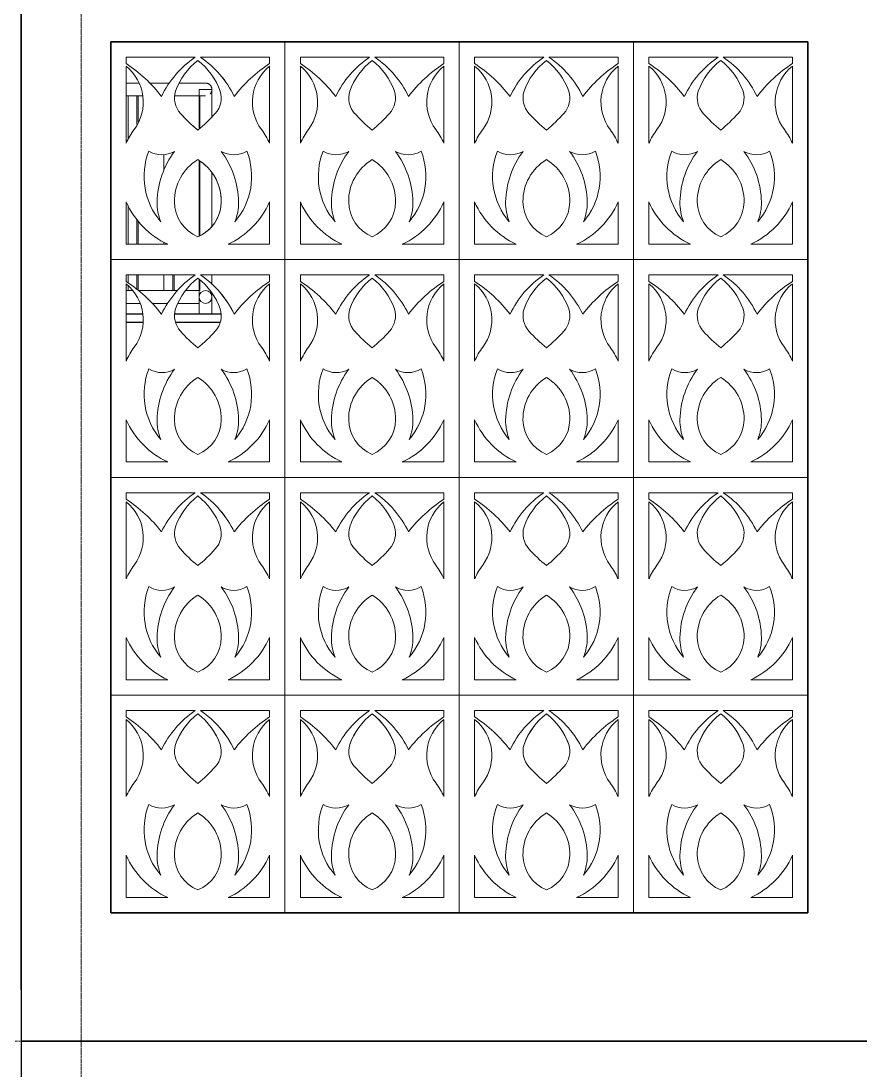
# Model space of a CAD drawing. Header units: millimetres. Extents: x -187664 to 435448, y -313239 to 299894.
# Drawn here: x 101533 to 104810, y -286814 to -282716 of the extents above; entities that cross this region are included whole.
import ezdxf

# ---------------------------------------------------------------- set-up
doc = ezdxf.new("R2010")
doc.units = ezdxf.units.MM
doc.linetypes.add('Centre', pattern=[31.75, 6.35, -4.7625, 15.875, -4.7625])
doc.linetypes.add('DPA_Grid _ Level 100', pattern=[10, 5.5, -1.6, 1.3, -1.6])
for name, color, linetype, lineweight in [('A-DETL', 7, 'Continuous', 70), ('A-FLOR-E', 7, 'Continuous', 35), ('A-FLOR-HRAL', 7, 'Continuous', 25), ('A-FLOR-LEVL', 7, 'Continuous', 35), ('A-GLAZ-CURT', 7, 'Continuous', 9), ('S-GRID', 7, 'Continuous', 0), ('S-STRS-E', 7, 'Continuous', 25), ('WALL-E', 7, 'Continuous', 35)]:
    doc.layers.add(name, color=color, linetype=linetype, lineweight=lineweight)

# ---------------------------------------------------------------- blocks, each defined once
blk = doc.blocks.new('CP_Facade_FeaturePanel - FeaturePanel-8936432-2120-01 ENTRANCE 1 SECTION A')
at = {"layer": 'A-GLAZ-CURT', "color": 7}
for p, q in [((-878647.4, 111100), (-879327.4, 111100)), ((-879327.4, 111100), (-879327.4, 110250)), ((-879327.4, 110250), (-879327.4, 111100)), ((-879327.4, 111100), (-878647.4, 111100)), ((-878647.4, 110250), (-878647.4, 111100)), ((-878647.4, 111100), (-878647.4, 110250)), ((-879267.4, 111015), (-879267.4, 111040)), ((-879267.4, 111040), (-878997.4, 111040)), ((-878997.4, 111040), (-879267.4, 111040)), ((-879267.4, 111040), (-879267.4, 111015)), ((-878977.4, 111040), (-878707.4, 111040)), ((-878707.4, 111040), (-878977.4, 111040)), ((-878707.4, 111040), (-878707.4, 111015)), ((-878707.4, 111015), (-878707.4, 111040)), ((-879267.4, 110703.8), (-879267.4, 111005)), ((-879267.4, 111005), (-879267.4, 110703.8)), ((-878707.4, 111005), (-878707.4, 110703.8)), ((-878707.4, 110703.8), (-878707.4, 111005)), ((-879267.4, 110310), (-879267.4, 110475)), ((-879267.4, 110475), (-879267.4, 110310)), ((-878707.4, 110475), (-878707.4, 110310)), ((-878707.4, 110310), (-878707.4, 110475)), ((-879105.1, 110310), (-879267.4, 110310)), ((-879267.4, 110310), (-879105.1, 110310)), ((-878707.4, 110310), (-878869.7, 110310)), ((-878869.7, 110310), (-878707.4, 110310)), ((-879327.4, 110250), (-878647.4, 110250)), ((-878647.4, 110250), (-879327.4, 110250))]:
    blk.add_line(p, q, dxfattribs=at)
for centre, radius, start, end in [((-878783.1, 110722.3), 383.2, 123.9981, 154.5541), ((-878783.1, 110722.3), 383.2, 123.9981, 154.5541), ((-878824.6, 110817.3), 265.8, 127.7601, 160.2399), ((-878824.6, 110817.3), 265.8, 127.7601, 160.1388), ((-879150.1, 110817.3), 265.8, 19.7601, 52.2399), ((-879150.1, 110817.3), 265.8, 19.8612, 52.2399), ((-879191.6, 110722.3), 383.2, 25.4459, 56.0019), ((-879191.6, 110722.3), 383.2, 25.4459, 56.0019), ((-879574.1, 110545.2), 561, 37.5261, 56.8621), ((-879574.1, 110545.2), 561, 37.5261, 56.8621), ((-879380, 110865), 179.7, 323.3195, 51.1914), ((-879380, 110865), 179.7, 323.3195, 51.1914), ((-878400.7, 110545.2), 561, 123.1379, 142.4739), ((-878400.7, 110545.2), 561, 123.1379, 142.4739), ((-878594.8, 110865), 179.7, 128.8086, 216.6805), ((-878594.8, 110865), 179.7, 128.8086, 216.6805), ((-878987.9, 110881), 90.7, 163.2297, 221.8239), ((-878987.9, 110881), 90.7, 163.2297, 221.8239), ((-878986.8, 110881), 90.7, 318.1761, 16.7703), ((-878986.8, 110881), 90.7, 318.1761, 16.7703), ((-878617.3, 111212.6), 588, 221.8239, 230.9994), ((-878617.3, 111212.6), 588, 221.8239, 230.9994), ((-879357.4, 111212.6), 588, 309.0006, 318.1761), ((-879357.4, 111212.6), 588, 309.0006, 318.1761), ((-879010, 110589.4), 281.7, 143.3195, 156.0312), ((-879010, 110589.4), 281.7, 143.3195, 156.0312), ((-878964.8, 110589.4), 281.7, 23.9688, 36.6805), ((-878964.8, 110589.4), 281.7, 23.9688, 36.6805), ((-878926.2, 110574.1), 271.1, 158.5051, 220.5829), ((-878926.2, 110574.1), 271.1, 158.5051, 220.5829), ((-879127.4, 110755.7), 96.8, 238.2187, 300.5888), ((-879127.4, 110755.7), 96.8, 238.2187, 300.5888), ((-878806.9, 110468.1), 339.5, 143.0177, 178.8347), ((-878806.9, 110468.1), 339.5, 143.0177, 178.8347), ((-878847.4, 110755.7), 96.8, 239.4112, 301.7813), ((-878847.4, 110755.7), 96.8, 239.4112, 301.7813), ((-879167.8, 110468.1), 339.5, 1.1653, 36.9823), ((-879167.8, 110468.1), 339.5, 1.1653, 36.9823), ((-879048.6, 110574.1), 271.1, 319.4171, 21.4949), ((-879048.6, 110574.1), 271.1, 319.4171, 21.4949), ((-878890.1, 110478.2), 188.8, 121.0217, 180.9783), ((-878890.1, 110478.2), 188.8, 121.0217, 180.9783), ((-879084.7, 110478.2), 188.8, 359.0217, 58.9783), ((-879084.7, 110478.2), 188.8, 359.0217, 58.9783), ((-878966.2, 110608.9), 329.6, 203.9688, 245.0817), ((-878966.2, 110608.9), 329.6, 203.9688, 245.0817), ((-878952.1, 110471), 194.3, 178.8347, 202.1764), ((-878952.1, 110471), 194.3, 178.8347, 202.1764), ((-878928.8, 110477.6), 150.1, 180.9783, 247.0217), ((-878928.8, 110477.6), 150.1, 180.9783, 247.0217), ((-879046, 110477.6), 150.1, 292.9783, 359.0217), ((-879046, 110477.6), 150.1, 292.9783, 359.0217), ((-879008.5, 110608.9), 329.6, 294.9183, 336.0312), ((-879008.5, 110608.9), 329.6, 294.9183, 336.0312), ((-879022.6, 110471), 194.3, 337.8236, 1.1653), ((-879022.6, 110471), 194.3, 337.8236, 1.1653)]:
    blk.add_arc(centre, radius, start, end, dxfattribs=at)
blk = doc.blocks.new('CP_Facade_FeaturePanel - FeaturePanel-V155-2120-01 ENTRANCE 1 SECTION A')
at = {"layer": 'A-GLAZ-CURT', "color": 7}
for p, q in [((-880687.4, 111100), (-881367.4, 111100)), ((-881367.4, 111100), (-881367.4, 110250)), ((-881367.4, 110250), (-881367.4, 111100)), ((-881367.4, 111100), (-880687.4, 111100)), ((-880687.4, 110250), (-880687.4, 111100)), ((-880687.4, 111100), (-880687.4, 110250)), ((-881307.4, 111015), (-881307.4, 111040)), ((-881307.4, 111040), (-881037.4, 111040)), ((-881037.4, 111040), (-881307.4, 111040)), ((-881307.4, 111040), (-881307.4, 111015)), ((-881017.4, 111040), (-880747.4, 111040)), ((-880747.4, 111040), (-881017.4, 111040)), ((-880747.4, 111040), (-880747.4, 111015)), ((-880747.4, 111015), (-880747.4, 111040)), ((-881307.4, 110703.8), (-881307.4, 111005)), ((-881307.4, 111005), (-881307.4, 110703.8)), ((-880747.4, 111005), (-880747.4, 110703.8)), ((-880747.4, 110703.8), (-880747.4, 111005)), ((-881307.4, 110310), (-881307.4, 110475)), ((-881307.4, 110475), (-881307.4, 110310)), ((-880747.4, 110475), (-880747.4, 110310)), ((-880747.4, 110310), (-880747.4, 110475)), ((-881145.1, 110310), (-881307.4, 110310)), ((-881307.4, 110310), (-881145.1, 110310)), ((-880747.4, 110310), (-880909.7, 110310)), ((-880909.7, 110310), (-880747.4, 110310)), ((-881367.4, 110250), (-880687.4, 110250)), ((-880687.4, 110250), (-881367.4, 110250))]:
    blk.add_line(p, q, dxfattribs=at)
for centre, radius, start, end in [((-880823.1, 110722.3), 383.2, 123.9981, 154.5541), ((-880823.1, 110722.3), 383.2, 123.9981, 154.5541), ((-880864.6, 110817.3), 265.8, 127.7601, 160.2399), ((-880864.6, 110817.3), 265.8, 127.7601, 160.1388), ((-881190.1, 110817.3), 265.8, 19.7601, 52.2399), ((-881190.1, 110817.3), 265.8, 19.8612, 52.2399), ((-881231.6, 110722.3), 383.2, 25.4459, 56.0019), ((-881231.6, 110722.3), 383.2, 25.4917, 56.0019), ((-881614.1, 110545.2), 561, 37.5261, 56.8621), ((-881614.1, 110545.2), 561, 37.5261, 56.8621), ((-881420, 110865), 179.7, 323.3195, 51.1914), ((-881420, 110865), 179.7, 323.3195, 51.1914), ((-880440.7, 110545.2), 561, 123.1379, 142.4739), ((-880440.7, 110545.2), 561, 123.1379, 142.4739), ((-880634.8, 110865), 179.7, 128.8086, 216.6805), ((-880634.8, 110865), 179.7, 128.8086, 216.6805), ((-881027.9, 110881), 90.7, 163.2297, 221.8239), ((-881027.9, 110881), 90.7, 163.2297, 221.8239), ((-881026.8, 110881), 90.7, 318.1761, 16.7703), ((-881026.8, 110881), 90.7, 318.1761, 16.7703), ((-880657.3, 111212.6), 588, 221.8239, 230.9994), ((-880657.3, 111212.6), 588, 221.8239, 230.9994), ((-881397.4, 111212.6), 588, 309.0006, 318.1761), ((-881397.4, 111212.6), 588, 309.0006, 318.1761), ((-881050, 110589.4), 281.7, 143.3195, 156.0312), ((-881050, 110589.4), 281.7, 143.3195, 156.0312), ((-881004.8, 110589.4), 281.7, 23.9688, 36.6805), ((-881004.8, 110589.4), 281.7, 23.9688, 36.6805), ((-880966.2, 110574.1), 271.1, 158.5051, 220.5829), ((-880966.2, 110574.1), 271.1, 158.5051, 220.5829), ((-881167.4, 110755.7), 96.8, 238.2187, 300.5888), ((-881167.4, 110755.7), 96.8, 238.2187, 300.5888), ((-880846.9, 110468.1), 339.5, 143.0177, 178.8347), ((-880846.9, 110468.1), 339.5, 143.0177, 178.8347), ((-880887.4, 110755.7), 96.8, 239.4112, 301.7813), ((-880887.4, 110755.7), 96.8, 239.4112, 301.7813), ((-881207.8, 110468.1), 339.5, 1.1653, 36.9823), ((-881207.8, 110468.1), 339.5, 1.1653, 36.9823), ((-881088.6, 110574.1), 271.1, 319.4171, 21.4949), ((-881088.6, 110574.1), 271.1, 319.4171, 21.4949), ((-880930.1, 110478.2), 188.8, 121.0217, 180.9783), ((-880930.1, 110478.2), 188.8, 121.0217, 180.9783), ((-881124.7, 110478.2), 188.8, 359.0217, 58.9783), ((-881124.7, 110478.2), 188.8, 359.0217, 58.9783), ((-881006.2, 110608.9), 329.6, 203.9688, 245.0817), ((-881006.2, 110608.9), 329.6, 203.9688, 245.0817), ((-880992.1, 110471), 194.3, 178.8347, 202.1764), ((-880992.1, 110471), 194.3, 178.8347, 202.1764), ((-880968.8, 110477.6), 150.1, 180.9783, 247.0217), ((-880968.8, 110477.6), 150.1, 180.9783, 247.0217), ((-881086, 110477.6), 150.1, 292.9783, 359.0217), ((-881086, 110477.6), 150.1, 292.9783, 359.0217), ((-881048.5, 110608.9), 329.6, 294.9183, 336.0312), ((-881048.5, 110608.9), 329.6, 294.9183, 336.0312), ((-881062.6, 110471), 194.3, 337.8236, 1.1653), ((-881062.6, 110471), 194.3, 337.8236, 1.1653)]:
    blk.add_arc(centre, radius, start, end, dxfattribs=at)
blk = doc.blocks.new('CP_Facade_FeaturePanel - FeaturePanel-V156-2120-01 ENTRANCE 1 SECTION A')
at = {"layer": 'A-GLAZ-CURT', "color": 7}
for p, q in [((-878647.4, 111950), (-879327.4, 111950)), ((-879327.4, 111950), (-879327.4, 111100)), ((-879327.4, 111100), (-879327.4, 111950)), ((-879327.4, 111950), (-878647.4, 111950)), ((-878647.4, 111100), (-878647.4, 111950)), ((-878647.4, 111950), (-878647.4, 111100)), ((-879267.4, 111865), (-879267.4, 111890)), ((-879267.4, 111890), (-878997.4, 111890)), ((-878997.4, 111890), (-879267.4, 111890)), ((-879267.4, 111890), (-879267.4, 111865)), ((-878977.4, 111890), (-878707.4, 111890)), ((-878707.4, 111890), (-878977.4, 111890)), ((-878707.4, 111890), (-878707.4, 111865)), ((-878707.4, 111865), (-878707.4, 111890)), ((-879267.4, 111553.8), (-879267.4, 111855)), ((-879267.4, 111855), (-879267.4, 111553.8)), ((-878707.4, 111855), (-878707.4, 111553.8)), ((-878707.4, 111553.8), (-878707.4, 111855)), ((-879267.4, 111160), (-879267.4, 111325)), ((-879267.4, 111325), (-879267.4, 111160)), ((-878707.4, 111325), (-878707.4, 111160)), ((-878707.4, 111160), (-878707.4, 111325)), ((-879105.1, 111160), (-879267.4, 111160)), ((-879267.4, 111160), (-879105.1, 111160)), ((-878707.4, 111160), (-878869.7, 111160)), ((-878869.7, 111160), (-878707.4, 111160)), ((-879327.4, 111100), (-878647.4, 111100)), ((-878647.4, 111100), (-879327.4, 111100))]:
    blk.add_line(p, q, dxfattribs=at)
for centre, radius, start, end in [((-878783.1, 111572.3), 383.2, 123.9981, 154.5541), ((-878783.1, 111572.3), 383.2, 123.9981, 154.5541), ((-879191.6, 111572.3), 383.2, 25.4459, 56.0019), ((-879191.6, 111572.3), 383.2, 25.4459, 56.0019), ((-879574.1, 111395.2), 561, 37.5261, 56.8621), ((-879574.1, 111395.2), 561, 37.5261, 56.8621), ((-879380, 111715), 179.7, 323.3195, 51.1914), ((-879380, 111715), 179.7, 323.3195, 51.1914), ((-878824.6, 111667.3), 265.8, 127.7601, 160.2399), ((-878824.6, 111667.3), 265.8, 127.7601, 160.2399), ((-879150.1, 111667.3), 265.8, 19.7601, 52.2399), ((-879150.1, 111667.3), 265.8, 19.7601, 52.2399), ((-878400.7, 111395.2), 561, 123.1379, 142.4739), ((-878400.7, 111395.2), 561, 123.1379, 142.4739), ((-878594.8, 111715), 179.7, 128.8086, 216.6805), ((-878594.8, 111715), 179.7, 128.8086, 216.6805), ((-878987.9, 111731), 90.7, 163.2297, 221.8239), ((-878987.9, 111731), 90.7, 163.2297, 221.8239), ((-878986.8, 111731), 90.7, 318.1761, 16.7703), ((-878986.8, 111731), 90.7, 318.1761, 16.7703), ((-878617.3, 112062.6), 588, 221.8239, 230.9994), ((-878617.3, 112062.6), 588, 221.8239, 230.9994), ((-879357.4, 112062.6), 588, 309.0006, 318.1761), ((-879357.4, 112062.6), 588, 309.0006, 318.1761), ((-879010, 111439.4), 281.7, 143.3195, 156.0312), ((-879010, 111439.4), 281.7, 143.3195, 156.0312), ((-878964.8, 111439.4), 281.7, 23.9688, 36.6805), ((-878964.8, 111439.4), 281.7, 23.9688, 36.6805), ((-878926.2, 111424.1), 271.1, 158.5051, 220.5829), ((-878926.2, 111424.1), 271.1, 158.5051, 220.5829), ((-879127.4, 111605.7), 96.8, 238.2187, 300.5888), ((-879127.4, 111605.7), 96.8, 238.2187, 300.5888), ((-878806.9, 111318.1), 339.5, 143.0177, 178.8347), ((-878806.9, 111318.1), 339.5, 143.0177, 178.8347), ((-878847.4, 111605.7), 96.8, 239.4112, 301.7813), ((-878847.4, 111605.7), 96.8, 239.4112, 301.7813), ((-879167.8, 111318.1), 339.5, 1.1653, 36.9823), ((-879167.8, 111318.1), 339.5, 1.1653, 36.9823), ((-879048.6, 111424.1), 271.1, 319.4171, 21.4949), ((-879048.6, 111424.1), 271.1, 319.4171, 21.4949), ((-878890.1, 111328.2), 188.8, 121.0217, 180.9783), ((-878890.1, 111328.2), 188.8, 121.0217, 180.9783), ((-879084.7, 111328.2), 188.8, 359.0217, 58.9783), ((-879084.7, 111328.2), 188.8, 359.0217, 58.9783), ((-878966.2, 111458.9), 329.6, 203.9688, 245.0817), ((-878966.2, 111458.9), 329.6, 203.9688, 245.0817), ((-878952.1, 111321), 194.3, 178.8347, 202.1764), ((-878952.1, 111321), 194.3, 178.8347, 202.1764), ((-878928.8, 111327.6), 150.1, 180.9783, 247.0217), ((-878928.8, 111327.6), 150.1, 180.9783, 247.0217), ((-879046, 111327.6), 150.1, 292.9783, 359.0217), ((-879046, 111327.6), 150.1, 292.9783, 359.0217), ((-879008.5, 111458.9), 329.6, 294.9183, 336.0312), ((-879008.5, 111458.9), 329.6, 294.9183, 336.0312), ((-879022.6, 111321), 194.3, 337.8236, 1.1653), ((-879022.6, 111321), 194.3, 337.8236, 1.1653)]:
    blk.add_arc(centre, radius, start, end, dxfattribs=at)
blk = doc.blocks.new('CP_Facade_FeaturePanel - FeaturePanel-V157-2120-01 ENTRANCE 1 SECTION A')
at = {"layer": 'A-GLAZ-CURT', "color": 7}
for p, q in [((-880687.4, 111950), (-881367.4, 111950)), ((-881367.4, 111950), (-881367.4, 111100)), ((-881367.4, 111100), (-881367.4, 111950)), ((-881367.4, 111950), (-880687.4, 111950)), ((-880687.4, 111100), (-880687.4, 111950)), ((-880687.4, 111950), (-880687.4, 111100)), ((-881307.4, 111865), (-881307.4, 111890)), ((-881307.4, 111890), (-881037.4, 111890)), ((-881037.4, 111890), (-881307.4, 111890)), ((-881307.4, 111890), (-881307.4, 111865)), ((-881017.4, 111890), (-880747.4, 111890)), ((-880747.4, 111890), (-881017.4, 111890)), ((-880747.4, 111890), (-880747.4, 111865)), ((-880747.4, 111865), (-880747.4, 111890)), ((-881307.4, 111553.8), (-881307.4, 111855)), ((-881307.4, 111855), (-881307.4, 111553.8)), ((-880747.4, 111855), (-880747.4, 111553.8)), ((-880747.4, 111553.8), (-880747.4, 111855)), ((-881307.4, 111160), (-881307.4, 111325)), ((-881307.4, 111325), (-881307.4, 111160)), ((-880747.4, 111325), (-880747.4, 111160)), ((-880747.4, 111160), (-880747.4, 111325)), ((-881145.1, 111160), (-881307.4, 111160)), ((-881307.4, 111160), (-881145.1, 111160)), ((-880747.4, 111160), (-880909.7, 111160)), ((-880909.7, 111160), (-880747.4, 111160)), ((-881367.4, 111100), (-880687.4, 111100)), ((-880687.4, 111100), (-881367.4, 111100))]:
    blk.add_line(p, q, dxfattribs=at)
for centre, radius, start, end in [((-880823.1, 111572.3), 383.2, 123.9981, 154.5541), ((-880823.1, 111572.3), 383.2, 123.9981, 154.5541), ((-881231.6, 111572.3), 383.2, 25.4459, 56.0019), ((-881231.6, 111572.3), 383.2, 25.4917, 56.0019), ((-881614.1, 111395.2), 561, 37.5261, 56.8621), ((-881614.1, 111395.2), 561, 37.5261, 56.8621), ((-881420, 111715), 179.7, 323.3195, 51.1914), ((-881420, 111715), 179.7, 323.3195, 51.1914), ((-880864.6, 111667.3), 265.8, 127.7601, 160.2399), ((-880864.6, 111667.3), 265.8, 127.7601, 160.2399), ((-881190.1, 111667.3), 265.8, 19.7601, 52.2399), ((-881190.1, 111667.3), 265.8, 19.7601, 52.2399), ((-880440.7, 111395.2), 561, 123.1379, 142.4739), ((-880440.7, 111395.2), 561, 123.1379, 142.4739), ((-880634.8, 111715), 179.7, 128.8086, 216.6805), ((-880634.8, 111715), 179.7, 128.8086, 216.6805), ((-881027.9, 111731), 90.7, 163.2297, 221.8239), ((-881027.9, 111731), 90.7, 163.2297, 221.8239), ((-881026.8, 111731), 90.7, 318.1761, 16.7703), ((-881026.8, 111731), 90.7, 318.1761, 16.7703), ((-880657.3, 112062.6), 588, 221.8239, 230.9994), ((-880657.3, 112062.6), 588, 221.8239, 230.9994), ((-881397.4, 112062.6), 588, 309.0006, 318.1761), ((-881397.4, 112062.6), 588, 309.0006, 318.1761), ((-881050, 111439.4), 281.7, 143.3195, 156.0312), ((-881050, 111439.4), 281.7, 143.3195, 156.0312), ((-881004.8, 111439.4), 281.7, 23.9688, 36.6805), ((-881004.8, 111439.4), 281.7, 23.9688, 36.6805), ((-880966.2, 111424.1), 271.1, 158.5051, 220.5829), ((-880966.2, 111424.1), 271.1, 158.5051, 220.5829), ((-881167.4, 111605.7), 96.8, 238.2187, 300.5888), ((-881167.4, 111605.7), 96.8, 238.2187, 300.5888), ((-880846.9, 111318.1), 339.5, 143.0177, 178.8347), ((-880846.9, 111318.1), 339.5, 143.0177, 178.8347), ((-880887.4, 111605.7), 96.8, 239.4112, 301.7813), ((-880887.4, 111605.7), 96.8, 239.4112, 301.7813), ((-881207.8, 111318.1), 339.5, 1.1653, 36.9823), ((-881207.8, 111318.1), 339.5, 1.1653, 36.9823), ((-881088.6, 111424.1), 271.1, 319.4171, 21.4949), ((-881088.6, 111424.1), 271.1, 319.4171, 21.4949), ((-880930.1, 111328.2), 188.8, 121.0217, 180.9783), ((-880930.1, 111328.2), 188.8, 121.0217, 180.9783), ((-881124.7, 111328.2), 188.8, 359.0217, 58.9783), ((-881124.7, 111328.2), 188.8, 359.0217, 58.9783), ((-881006.2, 111458.9), 329.6, 203.9688, 245.0817), ((-881006.2, 111458.9), 329.6, 203.9688, 245.0817), ((-880992.1, 111321), 194.3, 178.8347, 202.1764), ((-880992.1, 111321), 194.3, 178.8347, 202.1764), ((-880968.8, 111327.6), 150.1, 180.9783, 247.0217), ((-880968.8, 111327.6), 150.1, 180.9783, 247.0217), ((-881086, 111327.6), 150.1, 292.9783, 359.0217), ((-881086, 111327.6), 150.1, 292.9783, 359.0217), ((-881048.5, 111458.9), 329.6, 294.9183, 336.0312), ((-881048.5, 111458.9), 329.6, 294.9183, 336.0312), ((-881062.6, 111321), 194.3, 337.8236, 1.1653), ((-881062.6, 111321), 194.3, 337.8236, 1.1653)]:
    blk.add_arc(centre, radius, start, end, dxfattribs=at)
blk = doc.blocks.new('CP_Facade_FeaturePanel - FeaturePanel-V158-2120-01 ENTRANCE 1 SECTION A')
at = {"layer": 'A-GLAZ-CURT', "color": 7}
for p, q in [((-880687.4, 113650), (-881367.4, 113650)), ((-881367.4, 113650), (-881367.4, 112800)), ((-881367.4, 112800), (-881367.4, 113650)), ((-881367.4, 113650), (-880687.4, 113650)), ((-880687.4, 112800), (-880687.4, 113650)), ((-880687.4, 113650), (-880687.4, 112800)), ((-881307.4, 113565), (-881307.4, 113590)), ((-881307.4, 113590), (-881037.4, 113590)), ((-881037.4, 113590), (-881307.4, 113590)), ((-881307.4, 113590), (-881307.4, 113565)), ((-881017.4, 113590), (-880747.4, 113590)), ((-880747.4, 113590), (-881017.4, 113590)), ((-880747.4, 113590), (-880747.4, 113565)), ((-880747.4, 113565), (-880747.4, 113590)), ((-881307.4, 113253.8), (-881307.4, 113555)), ((-881307.4, 113555), (-881307.4, 113253.8)), ((-880747.4, 113555), (-880747.4, 113253.8)), ((-880747.4, 113253.8), (-880747.4, 113555)), ((-881307.4, 112860), (-881307.4, 113025)), ((-881307.4, 113025), (-881307.4, 112860)), ((-880747.4, 113025), (-880747.4, 112860)), ((-880747.4, 112860), (-880747.4, 113025)), ((-881145.1, 112860), (-881307.4, 112860)), ((-881307.4, 112860), (-881145.1, 112860)), ((-880747.4, 112860), (-880909.7, 112860)), ((-880909.7, 112860), (-880747.4, 112860)), ((-881367.4, 112800), (-880687.4, 112800)), ((-880687.4, 112800), (-881367.4, 112800))]:
    blk.add_line(p, q, dxfattribs=at)
for centre, radius, start, end in [((-881614.1, 113095.2), 561, 37.5261, 56.8621), ((-881614.1, 113095.2), 561, 37.5261, 56.8621), ((-880823.1, 113272.3), 383.2, 123.9981, 154.5541), ((-880823.1, 113272.3), 383.2, 123.9981, 154.5541), ((-880864.6, 113367.3), 265.8, 127.7601, 160.2399), ((-880864.6, 113367.3), 265.8, 127.7601, 160.2399), ((-881190.1, 113367.3), 265.8, 19.7601, 52.2399), ((-881190.1, 113367.3), 265.8, 19.7601, 52.2399), ((-881231.6, 113272.3), 383.2, 25.4459, 56.0019), ((-881231.6, 113272.3), 383.2, 25.4917, 56.0019), ((-880440.7, 113095.2), 561, 123.1379, 142.4739), ((-880440.7, 113095.2), 561, 123.1379, 142.4739), ((-881420, 113415), 179.7, 323.3195, 51.1914), ((-881420, 113415), 179.7, 323.3195, 51.1914), ((-880634.8, 113415), 179.7, 128.8086, 216.6805), ((-880634.8, 113415), 179.7, 128.8086, 216.6805), ((-881027.9, 113431), 90.7, 163.2297, 221.8239), ((-881027.9, 113431), 90.7, 163.2297, 221.8239), ((-881026.8, 113431), 90.7, 318.1761, 16.7703), ((-881026.8, 113431), 90.7, 318.1761, 16.7703), ((-880657.3, 113762.6), 588, 221.8239, 230.9994), ((-880657.3, 113762.6), 588, 221.8239, 226.4117), ((-881397.4, 113762.6), 588, 309.0006, 318.1761), ((-881397.4, 113762.6), 588, 309.0006, 318.1761), ((-880657.3, 113762.6), 588, 226.5621, 230.9994), ((-881050, 113139.4), 281.7, 143.3195, 156.0312), ((-881050, 113139.4), 281.7, 143.3195, 156.0312), ((-881004.8, 113139.4), 281.7, 23.9688, 36.6805), ((-881004.8, 113139.4), 281.7, 23.9688, 36.6805), ((-880966.2, 113124.1), 271.1, 158.5051, 220.5829), ((-880966.2, 113124.1), 271.1, 158.5051, 220.5829), ((-881167.4, 113305.7), 96.8, 238.2187, 300.5888), ((-881167.4, 113305.7), 96.8, 238.2187, 300.5888), ((-880846.9, 113018.1), 339.5, 143.0177, 178.8347), ((-880846.9, 113018.1), 339.5, 143.0177, 178.8347), ((-880887.4, 113305.7), 96.8, 239.4112, 301.7813), ((-880887.4, 113305.7), 96.8, 239.4112, 301.7813), ((-881207.8, 113018.1), 339.5, 1.1653, 36.9823), ((-881207.8, 113018.1), 339.5, 1.1653, 36.9823), ((-881088.6, 113124.1), 271.1, 319.4171, 21.4949), ((-881088.6, 113124.1), 271.1, 319.4171, 21.4949), ((-880930.1, 113028.2), 188.8, 121.0217, 180.9783), ((-880930.1, 113028.2), 188.8, 121.0217, 180.9783), ((-881124.7, 113028.2), 188.8, 359.0217, 58.9783), ((-881124.7, 113028.2), 188.8, 43.812, 58.9783), ((-881124.7, 113028.2), 188.8, 359.0217, 43.4842), ((-881006.2, 113158.9), 329.6, 203.9688, 245.0817), ((-881006.2, 113158.9), 329.6, 203.9688, 245.0817), ((-880992.1, 113021), 194.3, 178.8347, 202.1764), ((-880992.1, 113021), 194.3, 178.8347, 202.1764), ((-880968.8, 113027.6), 150.1, 180.9783, 247.0217), ((-880968.8, 113027.6), 150.1, 180.9783, 247.0217), ((-881086, 113027.6), 150.1, 292.9783, 359.0217), ((-881086, 113027.6), 150.1, 306.2384, 359.0217), ((-881048.5, 113158.9), 329.6, 294.9183, 336.0312), ((-881048.5, 113158.9), 329.6, 294.9183, 336.0312), ((-881062.6, 113021), 194.3, 337.8236, 1.1653), ((-881062.6, 113021), 194.3, 337.8236, 1.1653), ((-881086, 113027.6), 150.1, 292.9783, 306.187)]:
    blk.add_arc(centre, radius, start, end, dxfattribs=at)
blk = doc.blocks.new('Railing - 35mm-17624093-2120-01 ENTRANCE 1 SECTION A')
at = {"layer": 'A-FLOR-HRAL', "color": 7, "lineweight": 9}
for p, q in [((-884062.4, 111997.4), (-884069.9, 112002.2)), ((-884069.9, 112002.2), (-884062.4, 111997.4)), ((-884044.9, 111986.2), (-884044.9, 111283.1))]:
    blk.add_line(p, q, dxfattribs=at)
at = {"layer": 'A-FLOR-HRAL', "color": 7, "lineweight": 9, "flags": 128}
blk.add_lwpolyline([(-884062.4, 111997.4), (-884054.8, 111992.5), (-884048.7, 111988.7), (-884045.3, 111986.5), (-884048.7, 111988.7), (-884054.8, 111992.5), (-884062.4, 111997.4)], dxfattribs=at)
blk = doc.blocks.new('Railing - 35mm-V232-2120-01 ENTRANCE 1 SECTION A')
at = {"layer": 'A-FLOR-HRAL', "color": 7, "lineweight": 9}
for p, q in [((-883922.4, 111908.7), (-883930, 111913.5)), ((-883930, 111913.5), (-883922.4, 111908.7)), ((-883904.9, 111897.5), (-883904.9, 111371.9)), ((-883904.9, 111312.7), (-883904.9, 111169.4)), ((-883939.9, 111169.4), (-883939.9, 111290.5))]:
    blk.add_line(p, q, dxfattribs=at)
at = {"layer": 'A-FLOR-HRAL', "color": 7, "lineweight": 9, "flags": 128}
blk.add_lwpolyline([(-883922.4, 111908.7), (-883914.8, 111903.8), (-883908.7, 111899.9), (-883905.3, 111897.8), (-883908.7, 111899.9), (-883914.8, 111903.8), (-883922.4, 111908.7)], dxfattribs=at)
blk = doc.blocks.new('Railing - 35mm-V233-2120-01 ENTRANCE 1 SECTION A')
at = {"layer": 'A-FLOR-HRAL', "color": 7, "lineweight": 9}
for p, q in [((-883764.9, 111808.8), (-883764.9, 111460.6)), ((-883764.9, 111401.4), (-883764.9, 111346.9)), ((-883764.9, 111173.4), (-883764.9, 111058.1)), ((-883799.9, 111080.5), (-883799.9, 111134.4))]:
    blk.add_line(p, q, dxfattribs=at)
at = {"layer": 'A-FLOR-HRAL', "color": 7, "lineweight": 9, "flags": 128}
for points in [[(-883777.3, 111816.7), (-883774.8, 111815.1), (-883768.7, 111811.2), (-883765.3, 111809.1), (-883768.7, 111811.2), (-883774.8, 111815.1), (-883777.3, 111816.7)], [(-883782.4, 111069.3), (-883790, 111074.2), (-883796.1, 111078.1), (-883799.4, 111080.2), (-883796.1, 111078.1), (-883790, 111074.2), (-883782.4, 111069.3)], [(-883764.9, 111058.1), (-883765.3, 111058.4), (-883768.7, 111060.6), (-883774.8, 111064.5), (-883782.4, 111069.3)]]:
    blk.add_lwpolyline(points, dxfattribs=at)
blk = doc.blocks.new('Railing - 35mm-V234-2120-01 ENTRANCE 1 SECTION A')
at = {"layer": 'A-FLOR-HRAL', "color": 7, "lineweight": 9}
for p, q in [((-883642.4, 111731.3), (-883645.4, 111733.3)), ((-883645.4, 111733.3), (-883642.4, 111731.3)), ((-883624.9, 111720.1), (-883624.9, 111549.2)), ((-883624.9, 111490.1), (-883624.9, 111346.9)), ((-883659.9, 111346.9), (-883659.9, 111468)), ((-883659.9, 110991.8), (-883659.9, 111311.9)), ((-883624.9, 111311.9), (-883624.9, 110969.4))]:
    blk.add_line(p, q, dxfattribs=at)
at = {"layer": 'A-FLOR-HRAL', "color": 7, "lineweight": 9, "flags": 128}
for points in [[(-883642.4, 111731.3), (-883634.8, 111726.4), (-883628.7, 111722.5), (-883625.3, 111720.4), (-883628.7, 111722.5), (-883634.8, 111726.4), (-883642.4, 111731.3)], [(-883642.4, 110980.6), (-883650, 110985.5), (-883656.1, 110989.4), (-883659.4, 110991.5), (-883656.1, 110989.4), (-883650, 110985.5), (-883642.4, 110980.6)], [(-883624.9, 110969.4), (-883625.3, 110969.7), (-883628.7, 110971.9), (-883634.8, 110975.8), (-883642.4, 110980.6)]]:
    blk.add_lwpolyline(points, dxfattribs=at)
blk = doc.blocks.new('Railing - 35mm-V235-2120-01 ENTRANCE 1 SECTION A')
at = {"layer": 'A-FLOR-HRAL', "color": 7, "lineweight": 9}
for p, q in [((-883502.4, 111642.5), (-883505.4, 111644.6)), ((-883505.4, 111644.6), (-883502.4, 111642.5)), ((-883519.9, 111524.3), (-883519.9, 111556.7)), ((-883484.9, 111578.8), (-883484.9, 111524.3)), ((-883519.9, 111346.9), (-883519.9, 111489.6)), ((-883484.9, 111350.8), (-883484.9, 111346.9)), ((-883519.9, 110903.1), (-883519.9, 111311.9)), ((-883484.9, 111311.9), (-883484.9, 110880.7))]:
    blk.add_line(p, q, dxfattribs=at)
at = {"layer": 'A-FLOR-HRAL', "color": 7, "lineweight": 9, "flags": 128}
for points in [[(-883502.4, 111642.5), (-883494.8, 111637.7), (-883489.8, 111634.5)], [(-883489.8, 111634.5), (-883494.8, 111637.7), (-883502.4, 111642.5)], [(-883502.4, 110891.9), (-883510, 110896.7), (-883516.1, 110900.6), (-883519.4, 110902.8), (-883516.1, 110900.6), (-883510, 110896.7), (-883502.4, 110891.9)], [(-883484.9, 110880.7), (-883485.3, 110881), (-883488.7, 110883.1), (-883494.8, 110887), (-883502.4, 110891.9)]]:
    blk.add_lwpolyline(points, dxfattribs=at)
blk = doc.blocks.new('Railing - 35mm-V236-2120-01 ENTRANCE 1 SECTION A')
at = {"layer": 'A-FLOR-HRAL', "color": 7, "lineweight": 9}
for p, q in [((-883379.9, 111524.3), (-883379.9, 111565)), ((-883344.9, 111542.7), (-883344.9, 111524.3)), ((-883379.9, 110814.4), (-883379.9, 111489.3)), ((-883344.9, 111489.3), (-883344.9, 110792))]:
    blk.add_line(p, q, dxfattribs=at)
at = {"layer": 'A-FLOR-HRAL', "color": 7, "lineweight": 9, "flags": 128}
for points in [[(-883362.4, 111553.8), (-883370, 111558.7), (-883376.1, 111562.6), (-883379.4, 111564.7), (-883376.1, 111562.6), (-883370, 111558.7), (-883362.4, 111553.8)], [(-883362.4, 111553.8), (-883354.8, 111549), (-883348.7, 111545.1), (-883345.3, 111542.9), (-883348.7, 111545.1), (-883354.8, 111549), (-883362.4, 111553.8)], [(-883362.4, 110803.2), (-883370, 110808), (-883376.1, 110811.9), (-883379.4, 110814.1), (-883376.1, 110811.9), (-883370, 110808), (-883362.4, 110803.2)], [(-883344.9, 110792), (-883345.3, 110792.3), (-883348.7, 110794.4), (-883354.8, 110798.3), (-883362.4, 110803.2)]]:
    blk.add_lwpolyline(points, dxfattribs=at)
blk = doc.blocks.new('Railing - 35mm-V237-2120-01 ENTRANCE 1 SECTION A')
at = {"layer": 'A-FLOR-HRAL', "color": 7, "lineweight": 9}
for p, q in [((-883239.9, 110725.6), (-883239.9, 111476.3)), ((-883222.4, 111465.1), (-883229.8, 111469.9)), ((-883229.8, 110719.2), (-883222.4, 110714.5))]:
    blk.add_line(p, q, dxfattribs=at)
at = {"layer": 'A-FLOR-HRAL', "color": 7, "lineweight": 9, "flags": 128}
for points in [[(-883230, 111470), (-883236.1, 111473.9), (-883239.4, 111476), (-883236.1, 111473.9), (-883230, 111470), (-883222.4, 111465.1)], [(-883222.4, 111465.1), (-883214.8, 111460.3), (-883208.7, 111456.4)], [(-883208.7, 111456.4), (-883214.8, 111460.3), (-883222.4, 111465.1)], [(-883222.4, 110714.5), (-883230, 110719.3), (-883236.1, 110723.2), (-883239.4, 110725.4), (-883236.1, 110723.2), (-883230, 110719.3)], [(-883208.7, 110705.7), (-883214.8, 110709.6), (-883222.4, 110714.5)]]:
    blk.add_lwpolyline(points, dxfattribs=at)
blk = doc.blocks.new('Railing - 35mm-V238-2120-01 ENTRANCE 1 SECTION A')
at = {"layer": 'A-FLOR-HRAL', "color": 7, "lineweight": 9}
for p, q in [((-883099.9, 110636.9), (-883099.9, 111387.6)), ((-883064.9, 111365.2), (-883064.9, 110614.6))]:
    blk.add_line(p, q, dxfattribs=at)
at = {"layer": 'A-FLOR-HRAL', "color": 7, "lineweight": 9, "flags": 128}
for points in [[(-883082.4, 111376.4), (-883090, 111381.3), (-883096.1, 111385.2), (-883099.4, 111387.3), (-883096.1, 111385.2), (-883090, 111381.3), (-883082.4, 111376.4)], [(-883082.4, 111376.4), (-883074.8, 111371.6), (-883068.7, 111367.7), (-883065.3, 111365.5), (-883068.7, 111367.7), (-883074.8, 111371.6), (-883082.4, 111376.4)], [(-883082.4, 110625.8), (-883090, 110630.6), (-883096.1, 110634.5), (-883099.4, 110636.7), (-883096.1, 110634.5), (-883090, 110630.6), (-883082.4, 110625.8)], [(-883064.9, 110614.6), (-883065.3, 110614.8), (-883068.7, 110617), (-883074.8, 110620.9), (-883082.4, 110625.8)]]:
    blk.add_lwpolyline(points, dxfattribs=at)
blk = doc.blocks.new('Railing - 35mm-V239-2120-01 ENTRANCE 1 SECTION A')
at = {"layer": 'A-FLOR-HRAL', "color": 7, "lineweight": 9}
for p, q in [((-881979.9, 109950), (-881979.9, 110677.9)), ((-881944.9, 110655.5), (-881944.9, 109950))]:
    blk.add_line(p, q, dxfattribs=at)
at = {"layer": 'A-FLOR-HRAL', "color": 7, "lineweight": 9, "flags": 128}
for points in [[(-881962.4, 110666.7), (-881970, 110671.5), (-881976.1, 110675.4), (-881979.4, 110677.6), (-881976.1, 110675.4), (-881970, 110671.5), (-881962.4, 110666.7)], [(-881962.4, 110666.7), (-881954.8, 110661.8), (-881948.7, 110657.9), (-881945.3, 110655.8), (-881948.7, 110657.9), (-881954.8, 110661.8), (-881962.4, 110666.7)]]:
    blk.add_lwpolyline(points, dxfattribs=at)
blk = doc.blocks.new('Railing - 35mm-V240-2120-01 ENTRANCE 1 SECTION A')
at = {"layer": 'A-FLOR-HRAL', "color": 7, "lineweight": 9}
for p, q in [((-881779.9, 109950), (-881779.9, 110600)), ((-881779.9, 110600), (-881767.5, 110600))]:
    blk.add_line(p, q, dxfattribs=at)
blk = doc.blocks.new('Railing - Post_50mm-V241-2120-01 ENTRANCE 1 SECTION A')
at = {"layer": 'A-FLOR-HRAL', "color": 7, "lineweight": 9}
for p, q in [((-884182.4, 111259.3), (-884182.4, 112019.4)), ((-884132.4, 112019.4), (-884132.4, 111259.4)), ((-884182.4, 111169.4), (-884182.4, 111209.4)), ((-884132.4, 111209.4), (-884132.4, 111169.4)), ((-884157.4, 111169.4), (-884157.4, 111169.4)), ((-884157.4, 111169.4), (-884157.4, 111169.4))]:
    blk.add_line(p, q, dxfattribs=at)
blk = doc.blocks.new('Railing - Post_50mm-V242-2120-01 ENTRANCE 1 SECTION A')
at = {"layer": 'A-FLOR-HRAL', "color": 7, "lineweight": 9}
for p, q in [((-881847.4, 109950), (-881847.4, 110625)), ((-881823.4, 110625), (-881823.4, 110625)), ((-881822.4, 110625), (-881822.4, 110625)), ((-881797.4, 110625), (-881797.4, 109950)), ((-881823.4, 109750), (-881823.4, 109750)), ((-881822.4, 109750), (-881822.4, 109750))]:
    blk.add_line(p, q, dxfattribs=at)
blk = doc.blocks.new('Railing - Post_50mm-V243-2120-01 ENTRANCE 1 SECTION A')
at = {"layer": 'A-FLOR-HRAL', "color": 7, "lineweight": 9}
for p, q in [((-884182.4, 111259.3), (-884182.4, 112019.4)), ((-884132.4, 112019.4), (-884132.4, 111259.4)), ((-884182.4, 111169.4), (-884182.4, 111209.4)), ((-884132.4, 111209.4), (-884132.4, 111169.4)), ((-884132.4, 111169.4), (-884182.4, 111169.4)), ((-884182.4, 111169.4), (-884132.4, 111169.4))]:
    blk.add_line(p, q, dxfattribs=at)
blk = doc.blocks.new('Railing - Post_50mm-V244-2120-01 ENTRANCE 1 SECTION A')
at = {"layer": 'A-FLOR-HRAL', "color": 7, "lineweight": 9}
blk.add_line((-881622.4, 109750), (-881622.4, 109750), dxfattribs=at)
blk.add_line((-881622.4, 109750), (-881622.4, 109750), dxfattribs=at)
blk = doc.blocks.new('Railing - Railing-14954165-2120-01 ENTRANCE 1 SECTION A')
at = {"layer": 'A-FLOR-HRAL', "color": 7, "lineweight": 9}
for p, q in [((-883940.3, 111169.4), (-884035.7, 111229.8)), ((-884096.9, 111209.4), (-884033.8, 111169.4)), ((-883978.5, 111134.4), (-883207.9, 110646.1)), ((-883207.9, 110705.3), (-883885.1, 111134.4)), ((-882016, 109950), (-883107.9, 110641.9)), ((-883107.9, 110582.8), (-882109.4, 109950))]:
    blk.add_line(p, q, dxfattribs=at)
at = {"color": 7}
for name, p in [('Railing - Post_50mm-V241-2120-01 ENTRANCE 1 SECTION A', (0, 0)), ('Railing - Post_50mm-V243-2120-01 ENTRANCE 1 SECTION A', (0, 0)), ('Railing - 35mm-17624093-2120-01 ENTRANCE 1 SECTION A', (0, 0)), ('Railing - 35mm-V232-2120-01 ENTRANCE 1 SECTION A', (0, 0)), ('Railing - 35mm-V233-2120-01 ENTRANCE 1 SECTION A', (0, 0)), ('Railing - 35mm-V234-2120-01 ENTRANCE 1 SECTION A', (0, 0)), ('Railing - 35mm-V235-2120-01 ENTRANCE 1 SECTION A', (0, 0)), ('Railing - 35mm-V236-2120-01 ENTRANCE 1 SECTION A', (0, 0)), ('Railing - 35mm-V237-2120-01 ENTRANCE 1 SECTION A', (0, 0)), ('Railing - 35mm-V238-2120-01 ENTRANCE 1 SECTION A', (0, 0)), ('Railing - 35mm-V238-2120-01 ENTRANCE 1 SECTION A', (140, -88.7)), ('Railing - 35mm-V238-2120-01 ENTRANCE 1 SECTION A', (280, -177.4)), ('Railing - 35mm-V238-2120-01 ENTRANCE 1 SECTION A', (420, -266.1)), ('Railing - 35mm-V238-2120-01 ENTRANCE 1 SECTION A', (560, -354.9)), ('Railing - 35mm-V238-2120-01 ENTRANCE 1 SECTION A', (700, -443.6)), ('Railing - 35mm-V238-2120-01 ENTRANCE 1 SECTION A', (840, -532.3)), ('Railing - 35mm-V238-2120-01 ENTRANCE 1 SECTION A', (980, -621)), ('Railing - 35mm-V239-2120-01 ENTRANCE 1 SECTION A', (0, 0)), ('Railing - Post_50mm-V242-2120-01 ENTRANCE 1 SECTION A', (0, 0)), ('Railing - 35mm-V240-2120-01 ENTRANCE 1 SECTION A', (0, 0)), ('Railing - Post_50mm-V244-2120-01 ENTRANCE 1 SECTION A', (0, 0))]:
    blk.add_blockref(name, p, dxfattribs=at)
blk = doc.blocks.new('Railing - Railing-15918288-2120-01 ENTRANCE 1 SECTION A')
at = {"color": 7}
blk.add_blockref('Railing - Post_50mm-V244-2120-01 ENTRANCE 1 SECTION A', (0, 0), dxfattribs=at)
blk = doc.blocks.new('Railing - 35mm-V297-2120-01 ENTRANCE 1 SECTION A')
at = {"layer": 'A-FLOR-HRAL', "color": 7, "lineweight": 9}
for p, q in [((-881259.9, 113336.1), (-881259.9, 113438.8)), ((-881259.9, 112860), (-881259.9, 112950.5)), ((-881259.9, 112680), (-881259.9, 112740))]:
    blk.add_line(p, q, dxfattribs=at)
blk = doc.blocks.new('Railing - 35mm-V298-2120-01 ENTRANCE 1 SECTION A')
at = {"layer": 'A-FLOR-HRAL', "color": 7, "lineweight": 9}
for p, q in [((-881119.9, 113219.6), (-881119.9, 113221.5)), ((-881119.9, 112678.8), (-881119.9, 112740))]:
    blk.add_line(p, q, dxfattribs=at)
blk = doc.blocks.new('Railing - 35mm-V299-2120-01 ENTRANCE 1 SECTION A')
at = {"layer": 'A-FLOR-HRAL', "color": 7, "lineweight": 9}
for p, q in [((-881019.9, 113438.8), (-881019.9, 113312.3)), ((-881019.9, 113184.3), (-881019.9, 112893.7)), ((-881019.9, 112720.4), (-881019.9, 112678.8))]:
    blk.add_line(p, q, dxfattribs=at)
blk = doc.blocks.new('Railing - 35mm-V300-2120-01 ENTRANCE 1 SECTION A')
at = {"layer": 'A-FLOR-HRAL', "color": 7, "lineweight": 9}
for p, q in [((-881159.9, 113209.3), (-881159.9, 113147.2)), ((-881124.9, 113211.7), (-881124.9, 113219.3)), ((-881159.9, 112868.6), (-881159.9, 112860)), ((-881159.9, 112740), (-881159.9, 112678.8)), ((-881124.9, 112678.8), (-881124.9, 112740)), ((-881159.9, 112678.8), (-881142.4, 112678.8)), ((-881142.4, 112678.8), (-881124.9, 112678.8))]:
    blk.add_line(p, q, dxfattribs=at)
blk = doc.blocks.new('Railing - 35mm-V301-2120-01 ENTRANCE 1 SECTION A')
at = {"layer": 'A-FLOR-HRAL', "color": 7, "lineweight": 9}
for p, q in [((-881299.9, 113438.8), (-881299.9, 113268.5)), ((-881282.4, 113438.8), (-881299.9, 113438.8)), ((-881264.9, 113438.8), (-881282.4, 113438.8)), ((-881264.9, 113327.3), (-881264.9, 113438.8)), ((-881299.9, 113011.5), (-881299.9, 112860)), ((-881264.9, 112860), (-881264.9, 112956.6)), ((-881299.9, 112740), (-881299.9, 112709.5)), ((-881264.9, 112683.7), (-881264.9, 112740)), ((-881299.9, 112697.2), (-881299.9, 112678.8)), ((-881299.9, 112678.8), (-881282.4, 112678.8))]:
    blk.add_line(p, q, dxfattribs=at)
blk = doc.blocks.new('Railing - Post_50mm-V311-2120-01 ENTRANCE 1 SECTION A')
at = {"layer": 'A-FLOR-HRAL', "color": 7, "lineweight": 9}
for p, q in [((-881022.4, 113463.8), (-880972.4, 113463.8)), ((-880972.4, 113463.8), (-881022.4, 113463.8)), ((-880972.4, 112588.8), (-881022.4, 112588.8)), ((-881022.4, 112588.8), (-880972.4, 112588.8))]:
    blk.add_line(p, q, dxfattribs=at)
blk = doc.blocks.new('Railing - Post_50mm-V312-2120-01 ENTRANCE 1 SECTION A')
at = {"layer": 'A-FLOR-HRAL', "color": 7, "lineweight": 9}
for p, q in [((-881022.4, 113463.8), (-881022.4, 113310.1)), ((-880997.4, 113463.8), (-880997.4, 113463.8)), ((-880997.4, 113463.8), (-880997.4, 113463.8)), ((-880972.4, 113357), (-880972.4, 113463.8)), ((-881022.4, 113186.2), (-881022.4, 112892.2)), ((-880972.4, 112929.6), (-880972.4, 113139.2)), ((-881022.4, 112722.7), (-881022.4, 112588.8)), ((-880972.4, 112703.4), (-880972.4, 112740)), ((-880972.4, 112588.8), (-880972.4, 112667.7)), ((-880997.4, 112588.8), (-880997.4, 112588.8)), ((-880997.4, 112588.8), (-880997.4, 112588.8))]:
    blk.add_line(p, q, dxfattribs=at)
blk = doc.blocks.new('Railing - Railing-15920061-2120-01 ENTRANCE 1 SECTION A')
at = {"layer": 'A-FLOR-HRAL', "color": 7, "lineweight": 9}
for p, q in [((-881282.2, 112678.8), (-881307.4, 112678.8)), ((-881105.9, 112678.8), (-881258.3, 112678.8)), ((-881022.4, 112678.8), (-881074.3, 112678.8)), ((-881022.4, 112678.8), (-881022.4, 112653.8)), ((-881307.4, 112628.8), (-881252.5, 112628.8)), ((-881205.2, 112628.8), (-881144.4, 112628.8)), ((-881104.5, 112628.8), (-881022.4, 112628.8)), ((-881022.4, 112653.8), (-881022.4, 112628.8))]:
    blk.add_line(p, q, dxfattribs=at)
for start, end in [(0, 180), (180, 0)]:
    blk.add_arc((-880997.4, 112653.8), 25, start, end, dxfattribs=at)
at = {"color": 7}
for name in ['Railing - Post_50mm-V311-2120-01 ENTRANCE 1 SECTION A', 'Railing - Post_50mm-V312-2120-01 ENTRANCE 1 SECTION A', 'Railing - 35mm-V301-2120-01 ENTRANCE 1 SECTION A', 'Railing - 35mm-V297-2120-01 ENTRANCE 1 SECTION A', 'Railing - 35mm-V299-2120-01 ENTRANCE 1 SECTION A', 'Railing - 35mm-V300-2120-01 ENTRANCE 1 SECTION A', 'Railing - 35mm-V298-2120-01 ENTRANCE 1 SECTION A']:
    blk.add_blockref(name, (0, 0), dxfattribs=at)
blk = doc.blocks.new('Top Rail Type - Top Rail_Internal_-15920065-2120-01 ENTRANCE 1 SECTION A')
at = {"layer": 'A-FLOR-HRAL', "color": 7, "lineweight": 9}
for p, q in [((-881257.1, 113488.8), (-881307.4, 113488.8)), ((-881138.5, 113488.8), (-881214.7, 113488.8)), ((-880997.4, 113488.8), (-881099.8, 113488.8)), ((-881307.4, 113438.8), (-881242, 113438.8)), ((-881170.8, 113438.8), (-881168, 113438.8)), ((-881117.8, 113438.8), (-880997.4, 113438.8))]:
    blk.add_line(p, q, dxfattribs=at)
for points, knots in [([(-880972.4, 113463.8), (-880972.4, 113466), (-880972.8, 113469.3), (-880974.2, 113473.4), (-880975.7, 113476.4), (-880977.2, 113478.7), (-880978.6, 113480.3), (-880980.1, 113481.9), (-880982.1, 113483.7), (-880984.4, 113485.3), (-880986.3, 113486.3), (-880987.8, 113487), (-880989.3, 113487.5), (-880990.9, 113488), (-880992.5, 113488.4), (-880994.1, 113488.7), (-880995.7, 113488.8), (-880996.8, 113488.8), (-880997.4, 113488.8)], [0, 0, 0, 0, 0.0833333, 0.125, 0.1666667, 0.2083333, 0.2291667, 0.25, 0.2916667, 0.3333333, 0.3541667, 0.375, 0.3958333, 0.4166667, 0.4375, 0.4583333, 0.4791667, 0.5, 0.5, 0.5, 0.5]), ([(-880972.4, 113463.8), (-880972.4, 113466), (-880972.8, 113469.3), (-880974.2, 113473.4), (-880975.7, 113476.4), (-880977.2, 113478.7), (-880978.6, 113480.3), (-880980.1, 113481.9), (-880982.1, 113483.7), (-880984.4, 113485.3), (-880986.3, 113486.3), (-880987.8, 113487), (-880989.3, 113487.5), (-880990.9, 113488), (-880992.5, 113488.4), (-880994.1, 113488.7), (-880995.7, 113488.8), (-880996.8, 113488.8), (-880997.4, 113488.8)], [0, 0, 0, 0, 0.0833333, 0.125, 0.1666667, 0.2083333, 0.2291667, 0.25, 0.2916667, 0.3333333, 0.3541667, 0.375, 0.3958333, 0.4166667, 0.4375, 0.4583333, 0.4791667, 0.5, 0.5, 0.5, 0.5]), ([(-880979.7, 113446.2), (-880979.3, 113446.6), (-880978.6, 113447.4), (-880977.2, 113449), (-880975.7, 113451.3), (-880974.2, 113454.3), (-880972.8, 113458.4), (-880972.4, 113461.7), (-880972.4, 113463.8)], [0.75, 0.75, 0.75, 0.75, 0.7708333, 0.7916667, 0.8333333, 0.875, 0.9166667, 1, 1, 1, 1])]:
    blk.add_open_spline(points, degree=3, knots=knots, dxfattribs=at)

msp = doc.modelspace()

# ---------------------------------------------------------------- linework, layer by layer
at = {"color": 7}
msp.add_lwpolyline([(88568.656, -282500.002), (101532.88, -282500.002), (101532.88, -290896.753), (88568.656, -290896.753)], close=True, dxfattribs=at)
at = {"layer": 'A-DETL', "color": 7, "lineweight": 9}
for p, q in [((101532.88, -282496.753), (101532.88, -286696.753)), ((101882.88, -286196.753), (101882.88, -282796.753)), ((101882.88, -282796.753), (104602.88, -282796.753)), ((104602.88, -282796.753), (104602.88, -286196.753)), ((104602.88, -286196.753), (101882.88, -286196.753)), ((101532.88, -286696.753), (116742.88, -286696.753))]:
    msp.add_line(p, q, dxfattribs=at)
at = {"layer": 'A-FLOR-E', "color": 7}
msp.add_line((110136.88, -286696.753), (101532.88, -286696.753), dxfattribs=at)
at = {"layer": 'A-FLOR-LEVL', "color": 7, "linetype": 'Centre', "lineweight": 9}
msp.add_line((80346.074, -286696.753), (144086.793, -286696.753), dxfattribs=at)
at = {"layer": 'S-GRID', "color": 7, "linetype": 'DPA_Grid _ Level 100'}
msp.add_line((101767.88, -309692.504), (101767.88, -276432.385), dxfattribs=at)
at = {"layer": 'S-STRS-E', "color": 7}
for p, q in [((101942.88, -283857.907), (102008.205, -283857.907)), ((102079.498, -283857.907), (102082.245, -283857.907)), ((102132.459, -283857.907), (102313.301, -283857.907)), ((102008.466, -283892.907), (101942.88, -283892.907)), ((102309.26, -283892.907), (102136.5, -283892.907))]:
    msp.add_line(p, q, dxfattribs=at)
at = {"layer": 'WALL-E', "color": 7}
for p, q in [((101532.88, -286496.753), (101532.88, -282496.753)), ((101532.88, -282496.753), (101532.88, -286496.753)), ((104602.88, -282796.753), (101882.88, -282796.753)), ((101882.88, -282796.753), (101882.88, -286196.753)), ((101882.88, -286196.753), (101882.88, -282796.753)), ((101882.88, -282796.753), (104602.88, -282796.753)), ((104602.88, -286196.753), (104602.88, -282796.753)), ((104602.88, -282796.753), (104602.88, -286196.753)), ((101882.88, -286196.753), (104602.88, -286196.753)), ((104602.88, -286196.753), (101882.88, -286196.753)), ((101532.88, -286696.753), (110136.88, -286696.753)), ((110136.88, -286696.753), (101532.88, -286696.753)), ((116417.88, -286696.753), (101532.88, -286696.753))]:
    msp.add_line(p, q, dxfattribs=at)

# ---------------------------------------------------------------- block references
at = {"layer": 'A-FLOR-HRAL', "color": 7, "lineweight": 9}
for name in ['Top Rail Type - Top Rail_Internal_-15920065-2120-01 ENTRANCE 1 SECTION A', 'Railing - Railing-15920061-2120-01 ENTRANCE 1 SECTION A', 'Railing - Railing-15918288-2120-01 ENTRANCE 1 SECTION A', 'Railing - Railing-14954165-2120-01 ENTRANCE 1 SECTION A']:
    msp.add_blockref(name, (983250.254, -396446.753), dxfattribs=at)
at = {"layer": 'A-GLAZ-CURT', "color": 7}
for name, p in [('CP_Facade_FeaturePanel - FeaturePanel-V158-2120-01 ENTRANCE 1 SECTION A', (983250.254, -396446.753)), ('CP_Facade_FeaturePanel - FeaturePanel-V156-2120-01 ENTRANCE 1 SECTION A', (981890.254, -394746.753)), ('CP_Facade_FeaturePanel - FeaturePanel-V156-2120-01 ENTRANCE 1 SECTION A', (982570.254, -394746.753)), ('CP_Facade_FeaturePanel - FeaturePanel-V156-2120-01 ENTRANCE 1 SECTION A', (983250.254, -394746.753)), ('CP_Facade_FeaturePanel - FeaturePanel-V157-2120-01 ENTRANCE 1 SECTION A', (983250.254, -395596.753)), ('CP_Facade_FeaturePanel - FeaturePanel-V156-2120-01 ENTRANCE 1 SECTION A', (981890.254, -395596.753)), ('CP_Facade_FeaturePanel - FeaturePanel-V156-2120-01 ENTRANCE 1 SECTION A', (982570.254, -395596.753)), ('CP_Facade_FeaturePanel - FeaturePanel-V156-2120-01 ENTRANCE 1 SECTION A', (983250.254, -395596.753)), ('CP_Facade_FeaturePanel - FeaturePanel-V157-2120-01 ENTRANCE 1 SECTION A', (983250.254, -396446.753)), ('CP_Facade_FeaturePanel - FeaturePanel-V156-2120-01 ENTRANCE 1 SECTION A', (981890.254, -396446.753)), ('CP_Facade_FeaturePanel - FeaturePanel-V156-2120-01 ENTRANCE 1 SECTION A', (982570.254, -396446.753)), ('CP_Facade_FeaturePanel - FeaturePanel-V156-2120-01 ENTRANCE 1 SECTION A', (983250.254, -396446.753)), ('CP_Facade_FeaturePanel - FeaturePanel-V155-2120-01 ENTRANCE 1 SECTION A', (983250.254, -396446.753)), ('CP_Facade_FeaturePanel - FeaturePanel-8936432-2120-01 ENTRANCE 1 SECTION A', (981890.254, -396446.753)), ('CP_Facade_FeaturePanel - FeaturePanel-8936432-2120-01 ENTRANCE 1 SECTION A', (982570.254, -396446.753)), ('CP_Facade_FeaturePanel - FeaturePanel-8936432-2120-01 ENTRANCE 1 SECTION A', (983250.254, -396446.753))]:
    msp.add_blockref(name, p, dxfattribs=at)

doc.saveas('drawing.dxf')
